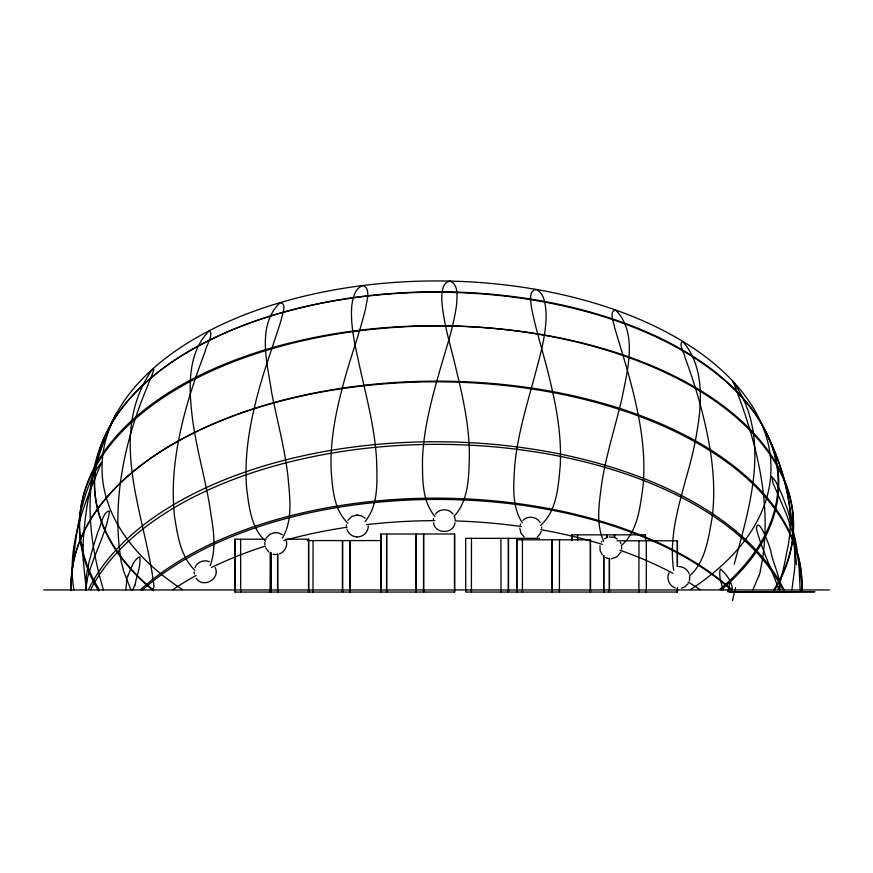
<?xml version="1.0" encoding="UTF-8"?>
<svg xmlns="http://www.w3.org/2000/svg" width="873" height="873" viewBox="0 0 873 873"><rect width="100%" height="100%" fill="white"/><g stroke="black" fill="none" stroke-linecap="round" stroke-linejoin="round"><path stroke-width="1.31" d="M346.341 525.95L346.395 524.869M368.275 525.95C368.439 532.006 362.808 537.353 356.773 536.895M779.742 589.952C780.953 577.577 773.282 564.264 770.935 551.889C771.306 550.427 758.037 513.444 756.411 528.787C761.605 548.942 771.001 567.745 778.039 587.289C779.229 590.312 777.887 589.995 778.989 587.082C781.979 575.383 784.729 563.62 786.857 551.725C796.918 509.024 783.299 465.615 763.417 427.945C785.711 467.11 793.753 516.554 794.943 562.168A167.136 151.345 3.7 0 1 794.495 569.993M83.055 545.003C85.074 505.434 93.105 465.789 108.961 429.374C111.362 423.983 114.003 418.396 116.622 413.256C113.806 418.211 111.187 423.263 108.721 428.403C81.505 478.404 87.922 537.386 103.44 589.952M125.777 589.952L126.727 581.167M85.903 579.639C87.78 563.041 93.215 547.065 98.103 531.166C101.148 526.113 102.785 511.087 109.54 511.076C105.949 535.171 92.2 556.941 86.864 580.796M264.814 542.471L264.814 544.621M621.652 548.931L621.652 546.782M794.495 569.993L791.876 589.952M86.405 583.655L85.729 589.952M433.368 519.621L433.521 518.551M599.991 545.712L600.111 550.514L602.272 554.802M152.459 589.952L153.593 587.649A2.248 1.146 -89 0 0 153.997 586.503C146.086 517.427 107.881 440.352 148.825 374.637C149.96 371.767 156.081 364.947 152.961 372.313C147.821 385.702 142.004 398.852 137.432 412.46C120.681 460.464 112.737 512.702 121.467 563.15M455.029 522.829C453.425 534.309 435.136 534.309 433.521 522.829M801.196 589.952L802.123 589.373L802.112 586.896L800.039 569.491L793.437 535.345L786.78 515.07L773.118 483.282L771.667 476.505L775.508 481.067L781.957 494.533L787.697 510.039L793.066 528.787M730.483 579.716L727.842 591.839L728.715 589.952M734.204 564.264C749.896 505.969 772.092 435.998 733.113 381.763C755.745 438.846 774.351 507.06 760.263 570.691M689.419 580.785L689.877 577.064M135.37 583.011C137.301 574.434 140.782 565.573 139.8 556.767C133.209 559.8 130.524 569.643 127.851 576.333M71.597 589.952C69.829 593.313 71.422 584.037 71.28 582.356C73.212 559.517 75.525 536.644 80.207 514.186C84.07 497.534 91.578 473.613 101.497 462.57C84.943 502.368 66.108 546.083 73.976 589.952M520.232 525.011L520.592 523.996M541.216 531.373L539.83 534.287L537.255 537.004M134.671 585.248L132.871 589.952M758.55 576.311L752.93 589.952M210.186 565.639C217.628 545.494 212.161 523.473 209.214 502.957C204.02 473.832 195.65 445.295 192.115 415.864C188.797 387.514 187.357 352.954 208.974 331.085C214.889 332.231 205.286 347.585 205.177 351.47C196.087 375.368 187.804 399.638 181.944 424.562C174.916 454.626 171.064 485.835 174.556 516.663C177.59 535.302 180.504 556.636 194.919 570.244M194.963 567.603C197.069 562.125 203.933 559.287 209.291 561.666M620.878 552.052L616.84 556.963L611.286 558.807M669.013 572.906C666.175 578.493 669.285 585.979 675.233 587.922M266.32 537.91L270.095 534.134L274.657 532.628M347.901 520.308L351.666 516.543L356.773 514.994M601.344 542.22L601.944 541.325M282.394 538.128C293.459 519.249 289.596 495.995 287.839 475.272C284.5 447.325 277.057 420.131 271.656 392.566C267.629 364.008 256.204 325.825 279.873 302.887C287.894 302.538 281.586 316.332 280.986 320.686C273.085 345.959 263.701 370.774 257.12 396.44C249.471 425.915 244.265 456.492 246.535 487.036C248.805 505.827 250.867 527.685 265.567 541.293M688.044 583.688L685.021 586.711L681.595 588.238M435.474 514.164C439.479 508.315 449.071 508.315 453.087 514.164M365.078 521.596C379.057 504.594 377.016 480.554 376.59 459.918C374.812 428.578 366.725 398.099 359.872 367.62C355.671 347.345 350.138 326.786 351.764 305.91C352.801 298.49 354.754 287.883 363.092 285.547C371.32 288.876 366.453 301.338 365.765 307.907C359.927 332.384 350.935 355.966 344.377 380.246C336.421 409.088 330.103 438.846 331.074 468.921C332.471 487.56 333.399 509.548 347.934 523.189M453.971 516.423C469.303 499.945 468.79 475.261 469.401 454.156C469.15 425.937 463.181 398.175 456.492 370.883C451.254 347.389 443.397 324.21 441.793 300.061C441.716 293.579 441.913 282.165 450.228 281.128C458.762 284.609 456.972 296.678 456.623 304.11C453.687 327.888 445.263 350.52 438.966 373.524C430.913 401.755 423.47 430.52 422.456 460.006C422.565 479.081 421.888 501.178 435.06 516.543M522.971 520.439C527.652 515.408 536.797 516.543 540.125 522.556M540.474 525.393C557.149 510.847 558.251 486.348 560.215 465.833C561.775 437.166 556.843 408.619 550.099 380.857C544.436 356.282 536.306 332.297 531.461 307.525C530.828 302.178 528.252 289.836 536.448 289.552C544.883 293.895 545.538 305.299 546.094 313.68C546.345 335.396 539.798 356.402 534.385 377.201C526.506 406.01 517.765 434.841 514.819 464.687C513.63 483.948 511.218 505.707 522.283 522.72M621.27 545.614C637.945 531.199 640.084 506.984 642.986 486.501C645.769 457.496 641.633 428.316 635.053 400.085C629.509 375.663 621.827 351.797 614.668 327.811C614.145 323.381 608.295 310.515 615.847 310.253C638.065 333.213 627.381 370.359 622.034 398.121C615.378 426.308 606.408 453.982 601.846 482.627C599.445 501.866 595.386 522.883 603.669 541.249M689.375 576.158C705.482 561.863 708.363 538.423 712.03 518.355C715.915 489.142 712.695 459.46 706.563 430.782C701.303 405.88 693.926 381.468 685.065 357.624C684.77 354.023 677.557 342.205 683.024 341.812C703.911 365.94 702.132 401.536 697.036 431.098C690.27 477.411 666.546 522.905 673.683 570.331M604.651 538.739L606.058 537.943M279.425 553.864C284.423 552.183 287.61 546.553 286.475 541.402M609.136 537.004L613.413 537.222M274.657 532.628L278.913 533.054L282.263 534.734M356.773 514.994L361.498 515.823L365.056 518.191M276.261 554.497L274.657 554.453M645.584 534.833L571.815 534.833L571.815 540.289M539.481 538.346L465.713 538.346L465.713 592.047L677.459 592.047L677.459 587.998M266.079 539.208L234.913 539.208L234.913 592.047L454.658 592.047L454.658 534.014L380.879 534.014L380.912 592.047M285.646 539.208L308.682 539.208L308.682 592.047M307.296 540.573L381.075 540.573M616.993 540.78L677.459 540.78L677.459 566.413M43.65 589.952L829.35 589.952M678.932 566.632C683.45 566.577 687.782 569.633 689.255 573.91M356.773 536.895C352.256 536.731 348.076 533.468 346.821 529.125M274.657 554.453L273.063 554.18M608.088 558.491L605.578 557.52M615.432 537.943L617.276 539.045M524.193 537.004L521.05 533.359L519.751 528.198M268.775 552.02L265.599 547.742M196.283 578.33C203.169 588.773 220.64 578.864 215.216 567.603M620.146 542.22L620.878 543.661M130.928 589.952L123.355 570.451M723.182 589.952C722.069 585.172 718.053 574.805 720.454 569.032C726.172 574.096 732.425 581.767 732.251 589.952M454.604 517.002L455.193 519.621M795.281 538.968L797.104 549.521M194.341 573.932L194.122 571.793M798.882 564.013L800.159 589.952M541.631 527.117L541.686 528.198M85.881 582.793L86.252 589.952L83.153 559.233A249.438 229.053 -5.7 0 1 83.197 545.014M677.295 540.78L677.295 566.413M677.295 587.998L677.295 592.047M646.336 540.78L646.336 592.047M645.42 534.833L645.584 540.289M638.971 540.78L638.861 592.047M614.603 534.833L614.603 537.561M614.45 534.833L614.45 537.561M609.452 558.327L609.452 592.047M609.387 558.327L609.387 592.047M607.106 534.833L607.106 537.561M606.986 534.833L606.986 537.561M603.821 555.621L603.821 592.047M603.68 555.621L603.68 592.047M590.508 592.047L590.508 539.798L516.729 539.798L516.729 592.047M590.344 539.798L590.344 592.047M577.566 534.833L577.522 540.289M571.946 534.833L571.946 540.289M559.517 539.798L559.386 592.047M552.02 539.798L552.02 592.047M551.911 539.798L551.911 592.047M522.436 539.798L522.436 592.047M516.86 539.798L516.86 592.047M508.501 538.346L508.501 592.047M508.359 538.346L508.359 592.047M500.895 538.346L501.004 592.047M471.475 538.346L471.42 592.047M454.495 534.014L454.495 592.047M423.667 534.014L423.667 592.047M423.514 534.014L423.514 592.047M416.17 534.014L416.17 592.047M416.05 534.014L416.05 592.047M381.01 534.014L381.075 592.047M350.084 540.573L350.084 592.047M349.953 540.573L349.953 592.047M342.587 540.573L342.587 592.047M342.478 540.573L342.478 592.047M313.069 540.573L313.003 592.047M308.518 539.208L308.518 592.047M277.701 554.104L277.701 592.047M277.559 554.104L277.559 592.047M270.99 552.751L270.99 592.047M270.783 552.751L270.783 592.047M270.204 552.751L270.095 592.047M240.621 539.208L240.675 592.047M235.044 539.208L235.044 592.047M172.625 589.853A338.32 184.989 0 0 1 196.098 575.46M211.637 567.406A338.32 184.989 0 0 1 265.196 546.105M283.769 540.562A338.32 184.989 0 0 1 347.127 527.216M366.453 524.651A338.32 184.989 0 0 1 434.918 520.646M454.811 520.919A338.32 184.989 0 0 1 521.53 526.583M540.911 529.682A338.32 184.989 0 0 1 602.359 544.403M619.994 550.219A338.32 184.989 0 0 1 672.963 573.343M688.077 581.964A338.32 184.989 0 0 1 700.048 589.657M142.266 590.17A345.457 190.074 -0.1 0 1 730.93 589.766M90.574 589.755A359.654 199.502 -0.1 0 1 436.937 444.346A359.654 199.502 -0.1 0 1 782.775 589.428M71.215 590.377A365.383 203.605 -0.1 0 1 436.762 381.152A365.383 203.605 -0.1 0 1 801.752 589.57M98.747 590.977A357.046 199.459 -0.2 0 1 435.813 325.913A357.046 199.459 -0.2 0 1 774.242 589.155M153.528 590.814A341.889 191.143 -0.1 0 1 209.76 340.099A341.889 191.143 -0.1 0 1 661.57 338.833A341.889 191.143 -0.1 0 1 719.909 589.231M182.413 589.548A334.501 186.986 0 0 1 206.126 332.362A334.501 186.986 0 0 1 666.841 332.34A334.501 186.986 0 0 1 690.608 589.526M152.589 589.515A342.085 191.143 0.1 0 1 210.829 339.521A342.085 191.143 0.1 0 1 662.105 339.815A342.085 191.143 0.1 0 1 721.054 589.886M99.282 589.581A356.981 199.36 0.2 0 1 436.522 325.716A356.981 199.36 0.2 0 1 774.165 590.661M71.182 589.035A365.405 203.682 0.1 0 1 436.947 381.817A365.405 203.682 0.1 0 1 801.818 590.672M88.697 589.21A360.113 199.939 0.1 0 1 436.838 441.749A360.113 199.939 0.1 0 1 784.336 590.585M140.586 589.679A345.85 190.358 0.1 0 1 732.305 590.17M135.501 583.339A26.135 7.737 -82.1 0 1 134.769 585.608M126.367 580.992A42.515 30.544 78.6 0 1 127.523 576.115M86.722 583.524A56.723 31.69 -42.4 0 1 87.202 580.676M85.827 582.793A36.219 32.454 43.8 0 1 85.86 579.628M123.551 570.353A116.404 96.019 -55.2 0 1 121.685 563.063M760.481 570.8A96.456 78.374 54.3 0 1 758.735 576.42M732.534 600.591A305.397 28.656 -78.7 0 1 735.546 587.584M794.845 550.296A295.369 243.021 -56.2 0 1 796.471 564.7M792.782 528.896A272.954 236.714 -44.1 0 1 794.976 539.067M814.716 591.741L729.239 592.047L814.716 591.741M386.63 592.047L386.63 534.014L386.586 592.047"/></g></svg>
